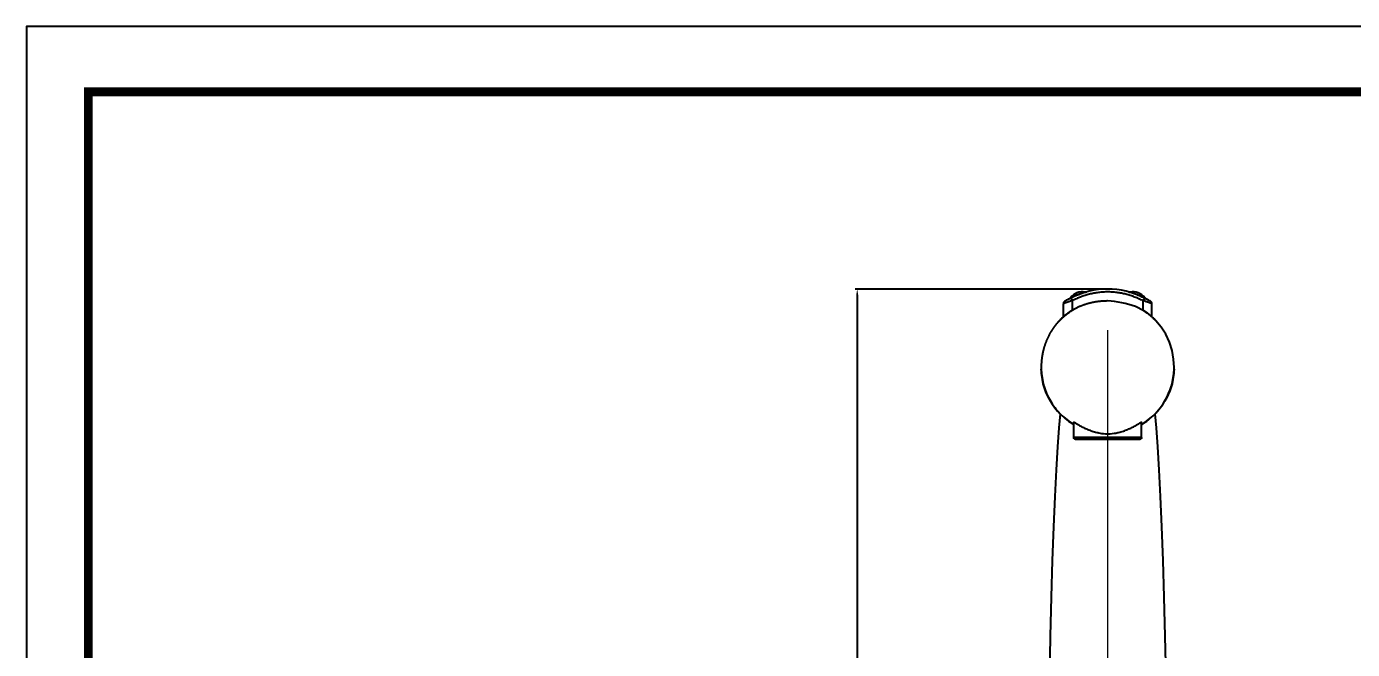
# Model space of a CAD drawing. Extents: x 0 to 1302, y 0 to 954.
# Drawn here: x 0 to 449.2, y 742.8 to 954 of the extents above; entities that cross this region are included whole.
import ezdxf

# ---------------------------------------------------------------- set-up
doc = ezdxf.new("R2010")
doc.units = 0
doc.header["$LTSCALE"] = 10
doc.header["$MEASUREMENT"] = 0
doc.header["$PDMODE"] = 3
doc.header["$PDSIZE"] = -10
doc.linetypes.add('CENTER2', pattern=[28.575, 19.05, -3.175, 3.175, -3.175])
doc.layers.get('0').update_dxf_attribs({"linetype": 'CONTINUOUS'})
doc.layers.get('DEFPOINTS').update_dxf_attribs({"linetype": 'CONTINUOUS'})
doc.layers.add('Cneter', color=1, linetype='CENTER2', lineweight=13)
doc.layers.add('DEF_LAYER_ASSEM_MEMBER', color=7, linetype='CONTINUOUS')
doc.styles.get("Standard").update_dxf_attribs({"font": ''})
doc.styles.get('Standard').set_extended_font_data('나눔고딕')
doc.dimstyles.new('A4', dxfattribs={"dimtxt": 3, "dimasz": 2, "dimexe": 0.7, "dimexo": 0.625, "dimgap": 0.5, "dimtad": 1, "dimdec": 4, "dimdsep": 46, "dimtxsty": 'Standard', "dimcen": 2.5, "dimclrd": 5, "dimclre": 5, "dimclrt": 7, "dimadec": 3, "dimazin": 2, "dimtfac": 1, "dimtdec": 4, "dimtmove": 0, "dimatfit": 3, "dimfxl": 0, "dimarcsym": 0})

# ---------------------------------------------------------------- blocks, each defined once
blk = doc.blocks.new('*D9')
at = {"color": 5, "lineweight": -2, "transparency": 16777216}
for p, q in [((365.64, 865.03), (280.72, 865.03)), ((281.42, 863.03), (281.42, 524.73)), ((308.5, 522.73), (280.72, 522.73))]:
    blk.add_line(p, q, dxfattribs=at)
at = {"color": 5, "transparency": 16777216}
for points in [[(281.09, 863.03), (281.76, 863.03), (281.42, 865.03)], [(281.09, 524.73), (281.76, 524.73), (281.42, 522.73)]]:
    blk.add_solid(points, dxfattribs=at)
at = {"layer": 'DEFPOINTS', "color": 0, "transparency": 16777216}
for p in [(366.27, 865.03), (281.42, 522.73), (309.12, 522.73)]:
    blk.add_point(p, dxfattribs=at)
at = {"color": 7, "transparency": 16777216, "insert": (275.47, 693.88), "char_height": 10, "attachment_point": 5, "rotation": 90}
blk.add_mtext('335', dxfattribs=at)

msp = doc.modelspace()

# ---------------------------------------------------------------- linework, layer by layer
at = {"ltscale": 0.5}
msp.add_lwpolyline([(0, 0), (1302, 0), (1302, 954), (0, 954)], close=True, dxfattribs=at)
at = {"color": 5, "linetype": 'ByBlock', "lineweight": 200, "const_width": 3}
msp.add_lwpolyline([(20.93638, 40.84943), (1280.93638, 40.84943), (1280.93638, 931.84943), (20.93638, 931.84943)], close=True, dxfattribs=at)
at = {"color": 7, "linetype": 'Continuous'}
for points in [[(350.20875, 822.70649), (349.74715, 817.9727), (349.26583, 811.4943), (348.79236, 803.69489), (348.3307, 794.65289), (347.88663, 784.40525), (347.46946, 773.01004), (347.09264, 760.60522), (346.7704, 747.35347), (346.51747, 733.43372), (346.34903, 719.03772), (346.27637, 703.74892)], [(386.28372, 703.74892), (386.21106, 719.03772), (386.04262, 733.43372), (385.78969, 747.35347), (385.46745, 760.60522), (385.09063, 773.01004), (384.67346, 784.40525), (384.22939, 794.65289), (383.76773, 803.69489), (383.29426, 811.4943), (382.81294, 817.9727), (382.34873, 822.73334)]]:
    msp.add_lwpolyline(points, dxfattribs=at)
msp.add_arc((364.22644, 826.30254), 34.72164, 70.6308805, 86.7399574)
at = {"layer": 'Cneter'}
msp.add_line((366.28012, 675.39458), (366.28012, 851.06512), dxfattribs=at)
at = {"layer": 'DEF_LAYER_ASSEM_MEMBER', "color": 7, "linetype": 'Continuous'}
for p, q in [((358.87548, 863.95177), (358.86109, 863.94758)), ((358.86145, 863.94769), (358.87504, 863.95165)), ((359.1373, 864.02661), (358.99123, 863.99714)), ((373.8562, 864.00802), (373.71319, 863.99061)), ((351.26569, 860.02182), (351.2656, 860.02165)), ((351.2656, 855.54795), (351.2656, 860.02165)), ((351.822, 860.91983), (351.76909, 860.88968)), ((351.86099, 860.94197), (351.822, 860.91983)), ((351.87192, 860.94817), (351.86099, 860.94197)), ((353.65736, 862.02353), (353.566, 861.91416)), ((353.67165, 862.03028), (353.70635, 862.04824)), ((353.82571, 861.98033), (354.2656, 861.08227)), ((353.82808, 861.98149), (353.85284, 861.9936)), ((356.78212, 859.0561), (354.00029, 857.59284)), ((354.2656, 861.08227), (354.2656, 857.73239)), ((356.87535, 859.09641), (356.78212, 859.0561)), ((356.97447, 859.13871), (356.87535, 859.09641)), ((357.07352, 859.1804), (356.97447, 859.13871)), ((357.1725, 859.22149), (357.07352, 859.1804)), ((357.27138, 859.26198), (357.1725, 859.22149)), ((357.36996, 859.30179), (357.27138, 859.26198)), ((357.46776, 859.34074), (357.36996, 859.30179)), ((357.56471, 859.37881), (357.46776, 859.34074)), ((357.66076, 859.41601), (357.56471, 859.37881)), ((357.75588, 859.45234), (357.66076, 859.41601)), ((357.85002, 859.48781), (357.75588, 859.45234)), ((357.94315, 859.52241), (357.85002, 859.48781)), ((358.03523, 859.55616), (357.94315, 859.52241)), ((358.12622, 859.58905), (358.03523, 859.55616)), ((358.24609, 859.6317), (358.12622, 859.58905)), ((358.36464, 859.67312), (358.24609, 859.6317)), ((358.48184, 859.71333), (358.36464, 859.67312)), ((358.59762, 859.75234), (358.48184, 859.71333)), ((358.71194, 859.79017), (358.59762, 859.75234)), ((358.82476, 859.82684), (358.71194, 859.79017)), ((358.93602, 859.86236), (358.82476, 859.82684)), ((359.04568, 859.89675), (358.93602, 859.86236)), ((359.15369, 859.93003), (359.04568, 859.89675)), ((359.25999, 859.9622), (359.15369, 859.93003)), ((359.36456, 859.9933), (359.25999, 859.9622)), ((359.46733, 860.02334), (359.36456, 859.9933)), ((359.56827, 860.05233), (359.46733, 860.02334)), ((359.66732, 860.0803), (359.56827, 860.05233)), ((359.76444, 860.10726), (359.66732, 860.0803)), ((359.88307, 860.13956), (359.76444, 860.10726)), ((359.99854, 860.17036), (359.88307, 860.13956)), ((360.1108, 860.19968), (359.99854, 860.17036)), ((360.2198, 860.22759), (360.1108, 860.19968)), ((360.3254, 860.25409), (360.2198, 860.22759)), ((360.42744, 860.2792), (360.3254, 860.25409)), ((360.54497, 860.30752), (360.42744, 860.2792)), ((360.65689, 860.33389), (360.54497, 860.30752)), ((360.76295, 860.35835), (360.65689, 860.33389)), ((360.87902, 860.38453), (360.76295, 860.35835)), ((360.9873, 860.40839), (360.87902, 860.38453)), ((361.10435, 860.4336), (360.9873, 860.40839)), ((361.21591, 860.45705), (361.10435, 860.4336)), ((361.33684, 860.48183), (361.21591, 860.45705)), ((361.44409, 860.50327), (361.33684, 860.48183)), ((361.55672, 860.52522), (361.44409, 860.50327)), ((361.67426, 860.54754), (361.55672, 860.52522)), ((361.7963, 860.57007), (361.67426, 860.54754)), ((361.92249, 860.59268), (361.7963, 860.57007)), ((362.02622, 860.61074), (361.92249, 860.59268)), ((362.13229, 860.62873), (362.02622, 860.61074)), ((362.24056, 860.64659), (362.13229, 860.62873)), ((362.35096, 860.66428), (362.24056, 860.64659)), ((362.4634, 860.68177), (362.35096, 860.66428)), ((362.57782, 860.699), (362.4634, 860.68177)), ((362.69417, 860.71596), (362.57782, 860.699)), ((362.81243, 860.73261), (362.69417, 860.71596)), ((362.93257, 860.74892), (362.81243, 860.73261)), ((363.05459, 860.76487), (362.93257, 860.74892)), ((363.17851, 860.78044), (363.05459, 860.76487)), ((363.30402, 860.79555), (363.17851, 860.78044)), ((363.43074, 860.81015), (363.30402, 860.79555)), ((363.55847, 860.82419), (363.43074, 860.81015)), ((363.68701, 860.83765), (363.55847, 860.82419)), ((363.81618, 860.85049), (363.68701, 860.83765)), ((363.94576, 860.8627), (363.81618, 860.85049)), ((364.07555, 860.87424), (363.94576, 860.8627)), ((364.20535, 860.8851), (364.07555, 860.87424)), ((364.33495, 860.89527), (364.20535, 860.8851)), ((364.46415, 860.90474), (364.33495, 860.89527)), ((364.59273, 860.9135), (364.46415, 860.90474)), ((364.72049, 860.92155), (364.59273, 860.9135)), ((364.84722, 860.92889), (364.72049, 860.92155)), ((364.97266, 860.93554), (364.84722, 860.92889)), ((365.09656, 860.94149), (364.97266, 860.93554)), ((365.21865, 860.94677), (365.09656, 860.94149)), ((365.33867, 860.95138), (365.21865, 860.94677)), ((365.45634, 860.95536), (365.33867, 860.95138)), ((365.57138, 860.95872), (365.45634, 860.95536)), ((365.71068, 860.9621), (365.57138, 860.95872)), ((365.84383, 860.96463), (365.71068, 860.9621)), ((365.96937, 860.96637), (365.84383, 860.96463)), ((366.08467, 860.96744), (365.96937, 860.96637)), ((366.25591, 860.96807), (366.20098, 860.96799)), ((378.53092, 857.5924), (375.74196, 859.05899)), ((378.70549, 861.98033), (378.2656, 861.08227)), ((378.2656, 857.73192), (378.2656, 861.08227)), ((378.68182, 861.99191), (378.70348, 861.98131)), ((378.82458, 862.04838), (378.85955, 862.03028)), ((378.87344, 862.02361), (378.87342, 862.02364)), ((379.2151, 861.72675), (379.09523, 861.80071)), ((380.62188, 860.96934), (380.46602, 861.05706)), ((380.769, 860.88569), (380.62186, 860.96936)), ((380.67021, 860.94197), (380.66007, 860.94772)), ((380.70785, 860.92059), (380.67021, 860.94197)), ((380.7092, 860.91983), (380.70785, 860.92059)), ((380.76242, 860.8895), (380.7092, 860.91983)), ((380.93575, 860.76388), (380.769, 860.88569)), ((381.08026, 860.60156), (380.93575, 860.76388)), ((381.18842, 860.40687), (381.08026, 860.60156)), ((381.20578, 860.36235), (381.18675, 860.41085)), ((381.25078, 860.19351), (381.18842, 860.40687)), ((381.25727, 860.15083), (381.2485, 860.20611)), ((381.2657, 860.02159), (381.25078, 860.19351)), ((381.2656, 860.02165), (381.26551, 860.02172)), ((381.2656, 855.54773), (381.2656, 860.02165)), ((349.24855, 853.56494), (349.16606, 853.46991)), ((349.33144, 853.65928), (349.24855, 853.56494)), ((349.41469, 853.75292), (349.33144, 853.65928)), ((349.49831, 853.84584), (349.41469, 853.75292)), ((349.58228, 853.93805), (349.49831, 853.84584)), ((349.66658, 854.02954), (349.58228, 853.93805)), ((349.75121, 854.1203), (349.66658, 854.02954)), ((349.83614, 854.21031), (349.75121, 854.1203)), ((349.92137, 854.29959), (349.83614, 854.21031)), ((349.90006, 854.24174), (349.90313, 854.27519)), ((350.00688, 854.38811), (349.92137, 854.29959)), ((350.22786, 854.56799), (349.99032, 854.32867)), ((350.09266, 854.47587), (350.00688, 854.38811)), ((350.34616, 854.68585), (350.22786, 854.56799)), ((382.1243, 854.74563), (381.98614, 854.88035)), ((382.24553, 854.6256), (382.1243, 854.74563)), ((382.62361, 854.28507), (382.18482, 854.72933)), ((382.39421, 854.47642), (382.24553, 854.6256)), ((382.52777, 854.34165), (382.39421, 854.47642)), ((382.56809, 854.30136), (382.52777, 854.34165)), ((384.42838, 852.13277), (382.62361, 854.28507)), ((382.62805, 854.27507), (382.62999, 854.25589)), ((382.62999, 854.25589), (382.63112, 854.24162)), ((346.24211, 849.0946), (346.18351, 848.97781)), ((346.30135, 849.21094), (346.24211, 849.0946)), ((346.36123, 849.32685), (346.30135, 849.21094)), ((346.42175, 849.44231), (346.36123, 849.32685)), ((346.48291, 849.55732), (346.42175, 849.44231)), ((346.5447, 849.67188), (346.48291, 849.55732)), ((346.60712, 849.78598), (346.5447, 849.67188)), ((346.67017, 849.89963), (346.60712, 849.78598)), ((346.73384, 850.01282), (346.67017, 849.89963)), ((346.79814, 850.12554), (346.73384, 850.01282)), ((346.86305, 850.23779), (346.79814, 850.12554)), ((346.92858, 850.34958), (346.86305, 850.23779)), ((346.99473, 850.4609), (346.92858, 850.34958)), ((347.0615, 850.57176), (346.99473, 850.4609)), ((347.12888, 850.68215), (347.0615, 850.57176)), ((347.19688, 850.79208), (347.12888, 850.68215)), ((347.26549, 850.90154), (347.19688, 850.79208)), ((347.3347, 851.01053), (347.26549, 850.90154)), ((347.40452, 851.11903), (347.3347, 851.01053)), ((347.47494, 851.22704), (347.40452, 851.11903)), ((347.54596, 851.33457), (347.47494, 851.22704)), ((347.61756, 851.44161), (347.54596, 851.33457)), ((347.68976, 851.54814), (347.61756, 851.44161)), ((347.76254, 851.65417), (347.68976, 851.54814)), ((347.83589, 851.75969), (347.76254, 851.65417)), ((347.90983, 851.8647), (347.83589, 851.75969)), ((347.98433, 851.9692), (347.90983, 851.8647)), ((348.05941, 852.07317), (347.98433, 851.9692)), ((348.13504, 852.17661), (348.05941, 852.07317)), ((348.21123, 852.27952), (348.13504, 852.17661)), ((348.28798, 852.3819), (348.21123, 852.27952)), ((348.36527, 852.48373), (348.28798, 852.3819)), ((348.44311, 852.58502), (348.36527, 852.48373)), ((348.52148, 852.68576), (348.44311, 852.58502)), ((348.60039, 852.78594), (348.52148, 852.68576)), ((348.67982, 852.88556), (348.60039, 852.78594)), ((348.75976, 852.9846), (348.67982, 852.88556)), ((348.84016, 853.08298), (348.75976, 852.9846)), ((348.921, 853.18072), (348.84016, 853.08298)), ((349.00227, 853.27779), (348.921, 853.18072)), ((349.08396, 853.37418), (349.00227, 853.27779)), ((349.16606, 853.46991), (349.08396, 853.37418)), ((344.55662, 844.63384), (344.52276, 844.50351)), ((344.59122, 844.76394), (344.55662, 844.63384)), ((344.62655, 844.8938), (344.59122, 844.76394)), ((344.66261, 845.0234), (344.62655, 844.8938)), ((344.6994, 845.15273), (344.66261, 845.0234)), ((344.73692, 845.2818), (344.6994, 845.15273)), ((344.77516, 845.41057), (344.73692, 845.2818)), ((344.81412, 845.53904), (344.77516, 845.41057)), ((344.8538, 845.6672), (344.81412, 845.53904)), ((344.89419, 845.79503), (344.8538, 845.6672)), ((344.93529, 845.92253), (344.89419, 845.79503)), ((344.9771, 846.04969), (344.93529, 845.92253)), ((345.01961, 846.17648), (344.9771, 846.04969)), ((345.06281, 846.30291), (345.01961, 846.17648)), ((345.10672, 846.42896), (345.06281, 846.30291)), ((345.15131, 846.55461), (345.10672, 846.42896)), ((345.19658, 846.67986), (345.15131, 846.55461)), ((345.24253, 846.80469), (345.19658, 846.67986)), ((345.28916, 846.9291), (345.24253, 846.80469)), ((345.33646, 847.05307), (345.28916, 846.9291)), ((345.38442, 847.1766), (345.33646, 847.05307)), ((345.43304, 847.29966), (345.38442, 847.1766)), ((345.48231, 847.42226), (345.43304, 847.29966)), ((345.53222, 847.54437), (345.48231, 847.42226)), ((345.58278, 847.666), (345.53222, 847.54437)), ((345.63397, 847.78712), (345.58278, 847.666)), ((345.68583, 847.90785), (345.63397, 847.78712)), ((345.7384, 848.02825), (345.68583, 847.90785)), ((345.79168, 848.14832), (345.7384, 848.02825)), ((345.84566, 848.26805), (345.79168, 848.14832)), ((345.90032, 848.38741), (345.84566, 848.26805)), ((345.95565, 848.50634), (345.90032, 848.38741)), ((346.01163, 848.62485), (345.95565, 848.50634)), ((346.06827, 848.74294), (346.01163, 848.62485)), ((346.12557, 848.86059), (346.06827, 848.74294)), ((346.18351, 848.97781), (346.12557, 848.86059)), ((343.81606, 840.04145), (343.80787, 839.90823)), ((343.82498, 840.17472), (343.81606, 840.04145)), ((343.83463, 840.30803), (343.82498, 840.17472)), ((343.84502, 840.44137), (343.83463, 840.30803)), ((343.85613, 840.57473), (343.84502, 840.44137)), ((343.86799, 840.70811), (343.85613, 840.57473)), ((343.88058, 840.84149), (343.86799, 840.70811)), ((343.89391, 840.97488), (343.88058, 840.84149)), ((343.90797, 841.10825), (343.89391, 840.97488)), ((343.92278, 841.24161), (343.90797, 841.10825)), ((343.93832, 841.37494), (343.92278, 841.24161)), ((343.9546, 841.50824), (343.93832, 841.37494)), ((343.97163, 841.64149), (343.9546, 841.50824)), ((343.98939, 841.7747), (343.97163, 841.64149)), ((344.0079, 841.90785), (343.98939, 841.7747)), ((344.02714, 842.04093), (344.0079, 841.90785)), ((344.04713, 842.17393), (344.02714, 842.04093)), ((344.06787, 842.30685), (344.04713, 842.17393)), ((344.08934, 842.43968), (344.06787, 842.30685)), ((344.11156, 842.5724), (344.08934, 842.43968)), ((344.12678, 842.66083), (344.11156, 842.5724)), ((344.15023, 842.79337), (344.12678, 842.66083)), ((344.17442, 842.92578), (344.15023, 842.79337)), ((344.19936, 843.05806), (344.17442, 842.92578)), ((344.22503, 843.1902), (344.19936, 843.05806)), ((344.25145, 843.32219), (344.22503, 843.1902)), ((344.27861, 843.45405), (344.25145, 843.32219)), ((344.30652, 843.58579), (344.27861, 843.45405)), ((344.33517, 843.71739), (344.30652, 843.58579)), ((344.36458, 843.84885), (344.33517, 843.71739)), ((344.39473, 843.98015), (344.36458, 843.84885)), ((344.42562, 844.11127), (344.39473, 843.98015)), ((344.45726, 844.24222), (344.42562, 844.11127)), ((344.48964, 844.37297), (344.45726, 844.24222)), ((344.52276, 844.50351), (344.48964, 844.37297)), ((343.76586, 838.58018), (343.7656, 838.46793)), ((343.76682, 838.71253), (343.76586, 838.58018)), ((343.7685, 838.845), (343.76682, 838.71253)), ((343.77089, 838.97758), (343.7685, 838.845)), ((343.774, 839.11027), (343.77089, 838.97758)), ((343.77784, 839.24306), (343.774, 839.11027)), ((343.78239, 839.37594), (343.77784, 839.24306)), ((343.78767, 839.50891), (343.78239, 839.37594)), ((343.79368, 839.64195), (343.78767, 839.50891)), ((343.80041, 839.77505), (343.79368, 839.64195)), ((343.80787, 839.90823), (343.80041, 839.77505)), ((388.7656, 838.46864), (388.7656, 838.46807)), ((354.7656, 814.67308), (354.7656, 819.90269)), ((377.7656, 814.67308), (377.7656, 819.9029))]:
    msp.add_line(p, q, dxfattribs=at)
for points in [[(358.99123, 863.99714), (358.81801, 863.99061), (358.675, 864.00802)], [(373.71319, 863.99061), (373.53997, 863.99714), (373.3939, 864.02661)], [(351.67965, 860.83196), (351.67338, 860.82739), (351.64415, 860.80507), (351.61409, 860.78028), (351.5839, 860.75328), (351.55372, 860.72396), (351.52389, 860.69234), (351.49469, 860.65854), (351.46634, 860.62259), (351.43904, 860.58449), (351.41299, 860.54424), (351.38841, 860.50184), (351.3655, 860.45734), (351.34443, 860.41079), (351.3254, 860.36229), (351.30861, 860.31192), (351.29431, 860.2598), (351.28269, 860.20603), (351.27392, 860.15075), (351.26816, 860.09409), (351.26561, 860.03626), (351.2655, 860.02159)], [(352.06518, 861.05705), (351.90909, 860.96921), (351.76207, 860.88561)], [(353.566, 861.91416), (353.43597, 861.80071), (353.3161, 861.72675)], [(379.09523, 861.80071), (378.9652, 861.91416), (378.87384, 862.02353)], [(380.94729, 860.7533), (380.9171, 860.78029), (380.88704, 860.80508), (380.85781, 860.8274), (380.85155, 860.83196)], [(381.09214, 860.58452), (381.06484, 860.62262), (381.03649, 860.65857), (381.00729, 860.69236), (380.97746, 860.72397), (380.94729, 860.7533)], [(381.18675, 860.41085), (381.16568, 860.45739), (381.14277, 860.50188), (381.11819, 860.54427), (381.09214, 860.58452)], [(381.2485, 860.20611), (381.23688, 860.25987), (381.22257, 860.31198), (381.20578, 860.36235)], [(381.2657, 860.02159), (381.26559, 860.03635), (381.26303, 860.09418), (381.25727, 860.15083)], [(349.99032, 854.32867), (349.96846, 854.30683), (349.95189, 854.29043), (349.9412, 854.28002), (349.93929, 854.27819)], [(350.20743, 854.59169), (350.1787, 854.56286), (350.09266, 854.47587)], [(354.00029, 857.59284), (353.82468, 857.48177), (353.64032, 857.36239), (353.4605, 857.2432), (353.28527, 857.1244), (353.11465, 857.0062), (352.94869, 856.88877), (352.78738, 856.77228), (352.63074, 856.65686), (352.47874, 856.54266), (352.33135, 856.42982), (352.18849, 856.31847), (352.05012, 856.20869), (351.91616, 856.10057), (351.78654, 855.99419), (351.66119, 855.88963), (351.54004, 855.78693), (351.42302, 855.68615), (351.31014, 855.58745), (351.20141, 855.49102), (351.09679, 855.39696), (350.99631, 855.30547), (350.90002, 855.21673), (350.80797, 855.13093), (350.72018, 855.04821), (350.6367, 854.96874), (350.55754, 854.89264), (350.4827, 854.82002), (350.34616, 854.68585)], [(381.98614, 854.88035), (381.91081, 854.95287), (381.83132, 855.02869), (381.7477, 855.10767), (381.65999, 855.18968), (381.56824, 855.27454), (381.47251, 855.36208), (381.37287, 855.45209), (381.2694, 855.54439), (381.16215, 855.63877), (381.05105, 855.73515), (380.93612, 855.83338), (380.81731, 855.93339), (380.69454, 856.03513), (380.56774, 856.13856), (380.43686, 856.24361), (380.30181, 856.35021), (380.16255, 856.45826), (380.01901, 856.56767), (379.87114, 856.67833), (379.71888, 856.79012), (379.56219, 856.90292), (379.40106, 857.01663), (379.23549, 857.13111), (379.06549, 857.24621), (378.89107, 857.36177), (378.71227, 857.47761), (378.53092, 857.5924)], [(382.59214, 854.27782), (382.59288, 854.27714), (382.5906, 854.27932), (382.58179, 854.28786), (382.56809, 854.30136)], [(388.7656, 838.46864), (388.60524, 841.2696), (388.08109, 844.21289), (387.19316, 847.05709), (385.96749, 849.70685), (384.42838, 852.13277)], [(362.609, 816.41881), (362.68953, 816.39884), (362.89563, 816.34941), (363.23144, 816.27462), (363.68628, 816.18518), (364.2397, 816.09521), (364.87175, 816.01831), (365.5587, 815.96654), (366.27228, 815.94848)], [(366.27228, 815.94848), (367.0828, 815.97259), (367.81989, 816.03518), (368.46565, 816.12126), (369.00585, 816.21524), (369.42929, 816.30261), (369.72593, 816.37078), (369.88787, 816.41028), (369.92309, 816.41906)]]:
    msp.add_lwpolyline(points, dxfattribs=at)
for centre, radius, start, end in [((357.71472, 859.1011), 5, 78.9266484, 144.2354387), ((368.39918, 832.29334), 33.07111, 111.3561398, 115.9901916), ((367.26131, 835.20348), 29.9464, 106.2905532, 111.2963524), ((367.25987, 835.20789), 29.94176, 106.2895623, 111.2802236), ((358.86703, 864.99025), 1.00085, 258.9352889, 285.6698179), ((366.86485, 836.496), 28.59457, 105.7830482, 106.2254079), ((366.85863, 836.51762), 28.57207, 105.678577, 106.2246287), ((373.66417, 864.99025), 1.00085, 254.3301821, 281.0647111), ((374.81648, 859.1011), 5, 35.7645613, 101.0733494), ((364.80376, 833.95095), 31.28271, 68.7962044, 68.9799282), ((364.80489, 833.9539), 31.27954, 68.8213079, 68.9648226), ((364.15294, 832.33951), 33.02044, 64.0107062, 68.7784951), ((364.1262, 832.2769), 33.0885, 63.8685662, 68.7423681), ((352.2656, 860.02165), 0.99998, 119.7171351, 180), ((370.84559, 827.46989), 38.4811, 119.2121898, 119.7188816), ((370.85684, 827.45041), 38.50359, 119.4282912, 119.5424827), ((370.14179, 828.74264), 37.02673, 117.0266745, 119.2228169), ((370.25813, 828.53332), 37.26618, 118.1044571, 118.6078796), ((370.09545, 828.8372), 36.9215, 117.9464329, 118.103918), ((369.95699, 829.09868), 36.62562, 117.5224505, 117.9467885), ((369.78453, 829.42942), 36.25262, 117.1974453, 117.5222759), ((369.43689, 830.1117), 35.48687, 116.0983988, 117.0172867), ((352.86683, 862.607), 0.98969, 297.0440526, 324.3745992), ((369.21895, 830.55414), 34.99367, 115.9487999, 116.0855488), ((363.31287, 830.5554), 34.99227, 63.914396, 64.0543954), ((363.09431, 830.1117), 35.48687, 62.9827133, 63.9016012), ((379.66437, 862.607), 0.98969, 215.6253917, 242.9559474), ((362.38758, 828.73917), 37.03066, 60.769715, 62.973248), ((362.74667, 829.42942), 36.25262, 62.4777241, 62.8025547), ((362.57421, 829.09868), 36.62562, 62.0532115, 62.4775495), ((362.43575, 828.8372), 36.9215, 61.896082, 62.0535671), ((362.27307, 828.53332), 37.26618, 61.3921204, 61.895543), ((361.68369, 827.46652), 38.48498, 60.2816655, 60.7804394), ((380.2656, 860.02165), 0.99998, 0, 60.2828649), ((350.26517, 853.93129), 0.49935, 119.6029528, 136.4716541), ((367.40969, 837.44721), 24.25565, 133.833307, 135.2316575), ((362.40405, 842.46496), 17.19915, 134.5127299, 135.179172), ((363.96805, 840.85221), 19.44566, 130.7968565, 134.4674424), ((366.0689, 838.84918), 22.31574, 131.7477002, 133.8429579), ((364.81552, 840.25164), 20.43482, 128.862308, 131.7440744), ((365.01364, 840.01409), 20.74411, 125.6265138, 128.8767153), ((364.80551, 840.31634), 20.3772, 122.0230486, 125.6458868), ((367.55049, 840.0529), 20.69309, 54.292785, 57.9517837), ((367.50473, 839.99764), 20.76467, 51.0670263, 54.2792664), ((367.71458, 840.249), 20.43727, 48.2627067, 51.0818294), ((366.23573, 838.60136), 22.65124, 46.2332616, 48.2458439), ((364.65796, 836.97292), 24.91863, 44.8530459, 46.2034261), ((369.8687, 842.20374), 17.56644, 44.7869897, 45.4803342), ((382.26449, 853.92881), 0.50206, 43.6043586, 60.3469896), ((366.02751, 838.46822), 22.26191, 180.0003767, 181.6316484), ((366.2656, 838.46807), 22.5, 181.6145604, 239.2401659), ((366.2656, 838.46807), 22.5, 300.757628, 358.3882533), ((366.50296, 838.4685), 22.26264, 358.3692787, 359.9988879), ((366.30195, 838.48978), 22.54121, 210.5322458, 223.8476419), ((366.31848, 838.54477), 22.59168, 225.2071227, 239.1599789), ((366.23485, 838.51545), 22.55528, 300.8285175, 314.8050857), ((366.20595, 838.50636), 22.56939, 315.6329916, 326.5255639)]:
    msp.add_arc(centre, radius, start, end, dxfattribs=at)
for points, knots in [([(353.70635, 862.04824), (353.75139, 862.07157), (353.86697, 862.13101), (354.07653, 862.2348), (354.35379, 862.36822), (354.82334, 862.59015), (355.34586, 862.82414), (355.90599, 863.0574), (356.34529, 863.23137), (356.78116, 863.39529), (357.13698, 863.52291), (357.41056, 863.61707), (357.60342, 863.68168), (357.78592, 863.74109), (357.95629, 863.79494), (358.11261, 863.84316), (358.25292, 863.88543), (358.37523, 863.92164), (358.46508, 863.94805), (358.52674, 863.96591), (358.56494, 863.97691), (358.59763, 863.98626), (358.62469, 863.99384), (358.64368, 863.99909), (358.65581, 864.00247), (358.66276, 864.00441), (358.66776, 864.00585), (358.6722, 864.00705), (358.67325, 864.00746), (358.67525, 864.00797), (358.67504, 864.00801)], [0, 0, 0, 0, 0.028443112, 0.072880747, 0.131132054, 0.200982099, 0.364115666, 0.452114581, 0.541213465, 0.629063017, 0.713232448, 0.753184693, 0.791303833, 0.827286974, 0.860808352, 0.891503958, 0.91902011, 0.942978563, 0.963033953, 0.971535607, 0.978973779, 0.985330346, 0.990600154, 0.994737038, 0.996361995, 0.997689012, 0.998719095, 0.999451712, 0.999880844, 1, 1, 1, 1]), ([(378.2656, 861.08227), (377.79868, 861.30964), (376.85517, 861.74483), (375.41109, 862.33128), (373.93717, 862.83863), (372.437, 863.2621), (370.91491, 863.59857), (369.37545, 863.84391), (367.82377, 863.99424), (366.26558, 864.04505), (364.70741, 863.99405), (363.15564, 863.84476), (361.61612, 863.59959), (360.09423, 863.26217), (358.59439, 862.83756), (357.12059, 862.33001), (355.67543, 861.74622), (354.73213, 861.31043), (354.2656, 861.08227)], [0, 0, 0, 0, 0.062501871, 0.125002767, 0.187503279, 0.250003419, 0.312503137, 0.375002475, 0.437501429, 0.499999786, 0.56249839, 0.624997331, 0.687496555, 0.749996241, 0.812496428, 0.87499707, 0.937498228, 1, 1, 1, 1]), ([(373.85616, 864.00801), (373.85595, 864.00797), (373.85795, 864.00746), (373.859, 864.00705), (373.86343, 864.00585), (373.86843, 864.00441), (373.87539, 864.00247), (373.8875, 863.99909), (373.9065, 863.99385), (373.93354, 863.98627), (373.96622, 863.97692), (374.00441, 863.96592), (374.06605, 863.94807), (374.15586, 863.92167), (374.27813, 863.88548), (374.41839, 863.84322), (374.57466, 863.79502), (374.74499, 863.74118), (374.92744, 863.6818), (375.12024, 863.61721), (375.39375, 863.52308), (375.74949, 863.39549), (376.18526, 863.23162), (376.62449, 863.05769), (377.18457, 862.82447), (377.70709, 862.59051), (378.17668, 862.36857), (378.45405, 862.2351), (378.66377, 862.13124), (378.77947, 862.07175), (378.82458, 862.04838)], [0, 0, 0, 0, 0.000119159, 0.000548136, 0.001280459, 0.002310155, 0.003636746, 0.005261258, 0.009396985, 0.014665146, 0.02102001, 0.028456203, 0.036955117, 0.057004195, 0.080956101, 0.108464468, 0.139152266, 0.172665304, 0.208639916, 0.246750688, 0.286694491, 0.370847695, 0.458682938, 0.547770543, 0.635762293, 0.798899185, 0.868763894, 0.927039622, 0.971511423, 1, 1, 1, 1]), ([(354.26559, 861.0823), (354.07981, 861.02188), (353.71419, 860.90062), (353.26364, 860.74651), (352.91605, 860.62525), (352.66975, 860.53828), (352.43618, 860.45487), (352.21748, 860.37589), (352.01581, 860.30227), (351.83347, 860.23505), (351.69467, 860.18342), (351.59506, 860.14614), (351.52959, 860.12155), (351.47072, 860.09936), (351.41876, 860.07972), (351.37399, 860.06275), (351.34132, 860.05034), (351.319, 860.04185), (351.30522, 860.0366), (351.29345, 860.03213), (351.28375, 860.02844), (351.27696, 860.02586), (351.2726, 860.02422), (351.2701, 860.02327), (351.26823, 860.02262), (351.2667, 860.02195), (351.26612, 860.02192), (351.2655, 860.02152), (351.2655, 860.02161)], [0, 0, 0, 0, 0.184163273, 0.363125429, 0.448878177, 0.531195964, 0.609366387, 0.682676764, 0.750400189, 0.811741157, 0.865882973, 0.889998891, 0.912008608, 0.93180995, 0.949300729, 0.964378743, 0.976941777, 0.982248231, 0.986887606, 0.990847121, 0.994113999, 0.996675462, 0.997687671, 0.998518737, 0.999167067, 0.999631072, 0.999909181, 1, 1, 1, 1]), ([(353.65758, 862.02337), (353.65758, 862.02329), (353.65808, 862.02359), (353.65852, 862.0237), (353.65974, 862.02432), (353.66202, 862.0254), (353.66611, 862.02747), (353.6696, 862.02924), (353.67165, 862.03028)], [0, 0, 0, 0, 0.014106129, 0.059716174, 0.13709191, 0.246249148, 0.559776276, 1, 1, 1, 1]), ([(381.2657, 860.0216), (381.2657, 860.0215), (381.26508, 860.02191), (381.26449, 860.02193), (381.26297, 860.0226), (381.2611, 860.02326), (381.2586, 860.02421), (381.25424, 860.02585), (381.24745, 860.02843), (381.23775, 860.03212), (381.22598, 860.03659), (381.2122, 860.04184), (381.18988, 860.05032), (381.15721, 860.06273), (381.11245, 860.0797), (381.06049, 860.09934), (381.00163, 860.12152), (380.93616, 860.14611), (380.83654, 860.18339), (380.69774, 860.23502), (380.51539, 860.30225), (380.31371, 860.37588), (380.09499, 860.45487), (379.86143, 860.53828), (379.61513, 860.62524), (379.26756, 860.74648), (378.81702, 860.90058), (378.45139, 861.02184), (378.2656, 861.08228)], [0, 0, 0, 0, 0.000091074, 0.000369401, 0.000833577, 0.001482032, 0.002313179, 0.003325427, 0.00588685, 0.009153545, 0.013112752, 0.017751709, 0.023057655, 0.035619466, 0.050696101, 0.068185483, 0.087985549, 0.109994249, 0.134109546, 0.188251861, 0.249596564, 0.317328045, 0.390644627, 0.468814051, 0.551126264, 0.6368715, 0.815823326, 1, 1, 1, 1]), ([(378.85955, 862.03028), (378.8616, 862.02924), (378.86487, 862.02756), (378.87, 862.02505), (378.87133, 862.02429), (378.87355, 862.02339), (378.87344, 862.02361)], [0, 0, 0, 0, 0.446747591, 0.766500417, 0.952736344, 1, 1, 1, 1]), ([(349.94467, 854.28274), (349.9382, 854.27633), (349.92792, 854.26602), (349.91155, 854.25086), (349.90726, 854.24631), (349.89993, 854.24078), (349.90006, 854.24174)], [0, 0, 0, 0, 0.449574376, 0.768238721, 0.952211798, 1, 1, 1, 1]), ([(349.90313, 854.2752), (349.90324, 854.27594), (349.90556, 854.27784), (349.90888, 854.28242), (349.91548, 854.28931), (349.92852, 854.30372), (349.95108, 854.32764), (349.9849, 854.36338), (350.02783, 854.40812), (350.07936, 854.46139), (350.13914, 854.52254), (350.18181, 854.56573), (350.20445, 854.5885)], [0, 0, 0, 0, 0.005185627, 0.018691173, 0.040393139, 0.070151589, 0.15326887, 0.266901852, 0.409907337, 0.581038053, 0.778430947, 1, 1, 1, 1]), ([(350.18915, 854.52906), (350.1627, 854.50246), (350.08121, 854.42035), (350.00022, 854.33774), (349.94467, 854.28274)], [0, 0, 0, 0, 0.324213936, 1, 1, 1, 1]), ([(381.26871, 855.57269), (381.35688, 855.49645), (381.66871, 855.22201), (381.97241, 854.93831), (382.18548, 854.72878)], [0, 0, 0, 0, 0.280603961, 1, 1, 1, 1]), ([(382.57729, 854.29175), (382.56221, 854.30675), (382.47737, 854.39196), (382.39305, 854.47768), (382.32322, 854.5478)], [0, 0, 0, 0, 0.176926047, 1, 1, 1, 1]), ([(382.33614, 854.57882), (382.35808, 854.55672), (382.39942, 854.51485), (382.4573, 854.45559), (382.50722, 854.404), (382.54878, 854.36061), (382.57802, 854.32978), (382.59693, 854.30956), (382.60781, 854.29792), (382.61612, 854.28864), (382.62264, 854.28197), (382.6256, 854.27757), (382.62806, 854.27576), (382.62805, 854.27507)], [0, 0, 0, 0, 0.221704057, 0.41894849, 0.589828645, 0.732873703, 0.846747136, 0.892326721, 0.930111995, 0.959935991, 0.981632258, 0.995036333, 1, 1, 1, 1]), ([(382.63111, 854.24162), (382.63123, 854.24039), (382.62257, 854.24784), (382.61699, 854.25292), (382.59752, 854.27164), (382.58507, 854.28402), (382.57729, 854.29175)], [0, 0, 0, 0, 0.050511238, 0.235683263, 0.553445538, 1, 1, 1, 1]), ([(346.88622, 827.03832), (346.40565, 827.85253), (345.54549, 829.54327), (344.58908, 832.22183), (343.97583, 834.99929), (343.80155, 836.88886), (343.77463, 837.83434)], [0, 0, 0, 0, 0.249941932, 0.499910428, 0.749949862, 1, 1, 1, 1]), ([(388.75658, 837.83496), (388.72968, 836.88954), (388.55544, 834.99992), (387.94226, 832.22221), (386.98569, 829.54313), (386.12521, 827.85206), (385.64446, 827.03769)], [0, 0, 0, 0, 0.250004126, 0.500038964, 0.750027734, 1, 1, 1, 1]), ([(354.76563, 819.9026), (354.76565, 819.9052), (354.76719, 819.91095), (354.77628, 819.91514), (354.78854, 819.91499), (354.80514, 819.91191), (354.82625, 819.90543), (354.852, 819.89565), (354.88236, 819.88252), (354.93228, 819.85901), (355.00578, 819.82108), (355.10694, 819.7654), (355.22554, 819.69741), (355.36118, 819.61778), (355.51333, 819.52724), (355.7477, 819.3868), (356.07759, 819.18909), (356.5164, 818.93076), (357.00985, 818.64926), (357.55493, 818.35178), (358.14903, 818.04526), (358.78997, 817.73654), (359.72496, 817.32176), (360.99514, 816.83819), (362.06177, 816.53353), (362.61942, 816.40345)], [0, 0, 0, 0, 0.000902144, 0.001845299, 0.003206666, 0.005133382, 0.007677549, 0.010858875, 0.014682448, 0.019148159, 0.029993817, 0.043362488, 0.059196899, 0.07741053, 0.097911875, 0.120607592, 0.172179022, 0.2313057, 0.297218286, 0.369211723, 0.446669818, 0.529063158, 0.615921787, 0.801390488, 1, 1, 1, 1]), ([(369.93337, 816.40852), (370.4896, 816.53903), (371.55341, 816.84419), (372.82022, 817.3277), (373.75268, 817.74207), (374.39186, 818.05035), (374.98432, 818.35632), (375.52788, 818.65318), (376.01994, 818.93401), (376.4575, 819.19166), (376.78643, 819.38882), (377.02013, 819.52884), (377.17183, 819.6191), (377.30705, 819.69846), (377.4253, 819.76623), (377.52615, 819.8217), (377.59943, 819.85949), (377.64919, 819.88291), (377.67946, 819.89598), (377.70513, 819.90572), (377.72618, 819.91216), (377.74273, 819.91522), (377.75496, 819.91535), (377.76402, 819.91115), (377.76555, 819.90541), (377.76557, 819.90281)], [0, 0, 0, 0, 0.198670437, 0.384174183, 0.47104254, 0.553440735, 0.630898522, 0.702886781, 0.768789096, 0.82790141, 0.879455195, 0.902141389, 0.922633194, 0.940837459, 0.956662805, 0.970023106, 0.980861747, 0.985324437, 0.989145307, 0.992324255, 0.994866453, 0.996791882, 0.998152783, 0.999096529, 1, 1, 1, 1]), ([(366.26573, 814.15085), (365.52496, 814.15083), (364.42342, 814.15103), (362.97249, 814.15177), (361.92798, 814.15253), (360.92837, 814.1535), (359.98399, 814.15467), (359.10454, 814.15603), (358.29905, 814.15756), (357.57579, 814.15924), (356.94216, 814.16106), (356.47318, 814.16274), (356.14756, 814.16417), (355.942, 814.16521), (355.76294, 814.16627), (355.61076, 814.16735), (355.48564, 814.16844), (355.38735, 814.16951), (355.31364, 814.17069), (355.26075, 814.17188), (355.1715, 814.17731), (355.05462, 814.20996), (354.92666, 814.29661), (354.83618, 814.40425), (354.77871, 814.53308), (354.76559, 814.62657), (354.76561, 814.67308)], [0, 0, 0, 0, 0.188602374, 0.280455998, 0.369411092, 0.454537807, 0.534960814, 0.609854532, 0.678449314, 0.740041296, 0.793999776, 0.839774539, 0.859445252, 0.876904893, 0.892112219, 0.90503475, 0.915652526, 0.923969518, 0.930060432, 0.934423259, 0.937435132, 0.952830312, 0.964528072, 0.976330657, 0.988158392, 1, 1, 1, 1]), ([(366.2656, 814.6963), (365.51775, 814.6963), (364.40502, 814.69608), (362.93809, 814.69534), (361.87894, 814.69458), (360.86201, 814.69361), (359.89712, 814.69246), (358.99356, 814.69111), (358.16004, 814.6896), (357.40458, 814.68794), (356.82719, 814.68639), (356.40969, 814.68506), (356.1317, 814.68408), (355.87812, 814.68306), (355.64956, 814.68203), (355.44658, 814.68098), (355.26966, 814.67991), (355.13872, 814.67897), (355.04731, 814.6782), (354.98886, 814.67765), (354.93721, 814.67709), (354.89238, 814.67654), (354.8544, 814.67598), (354.82704, 814.6755), (354.8086, 814.67509), (354.79734, 814.67482), (354.78784, 814.67453), (354.78, 814.67428), (354.77408, 814.67394), (354.76942, 814.67382), (354.7674, 814.67331), (354.76561, 814.67339), (354.76561, 814.67308)], [0, 0, 0, 0, 0.195088034, 0.290274826, 0.382672814, 0.471385282, 0.55555772, 0.634380818, 0.707093658, 0.772996735, 0.831456281, 0.857714829, 0.881908245, 0.903976015, 0.923866197, 0.941531745, 0.956927709, 0.970019213, 0.975690866, 0.980774504, 0.985266874, 0.989165873, 0.992469507, 0.995175794, 0.996304319, 0.997282776, 0.998110936, 0.998788712, 0.999316146, 0.999693341, 0.999920603, 1, 1, 1, 1]), ([(366.26597, 814.19529), (365.55058, 814.19529), (364.14732, 814.19501), (362.1101, 814.19379), (360.23259, 814.19181), (358.80128, 814.18952), (357.78958, 814.18729), (357.14851, 814.18557), (356.59538, 814.18374), (356.13498, 814.18182), (355.81259, 814.18009), (355.60282, 814.17856), (355.48691, 814.1776), (355.3887, 814.17638), (355.33268, 814.17576), (355.23513, 814.17308), (355.33267, 814.17041), (355.38869, 814.16979), (355.48689, 814.16857), (355.6028, 814.1676), (355.81256, 814.16607), (356.13494, 814.16435), (356.59533, 814.16243), (357.14845, 814.1606), (357.78952, 814.15888), (358.80121, 814.15665), (360.23251, 814.15436), (362.11001, 814.15238), (364.14723, 814.15115), (365.55049, 814.15088), (366.26588, 814.15088)], [0, 0, 0, 0, 0.097545509, 0.191338646, 0.277781341, 0.35354997, 0.38650186, 0.415731938, 0.440958217, 0.461937458, 0.478468399, 0.485014234, 0.490391882, 0.494587504, 0.497592353, 0.500001986, 0.502411225, 0.505415872, 0.509611292, 0.51498873, 0.521534351, 0.538064871, 0.559043697, 0.584269561, 0.613499234, 0.646450722, 0.72221862, 0.808661008, 0.902454183, 1, 1, 1, 1]), ([(377.76559, 814.67308), (377.76559, 814.67339), (377.7638, 814.67331), (377.76179, 814.67382), (377.75712, 814.67394), (377.75122, 814.67428), (377.74337, 814.67453), (377.73388, 814.67482), (377.72262, 814.67509), (377.70418, 814.67549), (377.67683, 814.67598), (377.63885, 814.67654), (377.59403, 814.67709), (377.54238, 814.67765), (377.48394, 814.6782), (377.39253, 814.67897), (377.2616, 814.67991), (377.08468, 814.68098), (376.88171, 814.68203), (376.65315, 814.68306), (376.39958, 814.68408), (376.12158, 814.68506), (375.70409, 814.68639), (375.1267, 814.68794), (374.37124, 814.6896), (373.53771, 814.69111), (372.63415, 814.69246), (371.66925, 814.69361), (370.65231, 814.69458), (369.59315, 814.69534), (368.12621, 814.69608), (367.01346, 814.6963), (366.2656, 814.6963)], [0, 0, 0, 0, 0.000079134, 0.000306125, 0.000683053, 0.001210226, 0.001887746, 0.002715658, 0.003693871, 0.004822157, 0.007527978, 0.010831165, 0.014729739, 0.01922171, 0.024304976, 0.029976285, 0.043067174, 0.058462602, 0.076127727, 0.096017592, 0.118085095, 0.14227837, 0.168536862, 0.226996452, 0.292899761, 0.365612976, 0.444436453, 0.528609303, 0.617322291, 0.709720976, 0.804908721, 1, 1, 1, 1]), ([(377.76562, 814.67308), (377.76563, 814.62654), (377.75246, 814.53297), (377.69491, 814.40397), (377.60414, 814.29632), (377.47609, 814.20976), (377.35932, 814.17731), (377.27024, 814.17191), (377.2174, 814.17072), (377.14364, 814.16955), (377.0453, 814.16847), (376.92013, 814.16738), (376.7679, 814.16631), (376.5888, 814.16525), (376.38321, 814.16421), (376.05756, 814.16278), (375.58856, 814.1611), (374.95493, 814.15928), (374.23169, 814.15759), (373.42624, 814.15606), (372.54684, 814.1547), (371.60251, 814.15352), (370.60297, 814.15254), (369.55855, 814.15178), (368.1078, 814.15104), (367.0064, 814.15083), (366.26573, 814.15084)], [0, 0, 0, 0, 0.011850404, 0.023692834, 0.035517003, 0.047225924, 0.062593778, 0.065587546, 0.069951952, 0.076047931, 0.084370022, 0.094992474, 0.107919158, 0.123130087, 0.140592764, 0.160265978, 0.206044158, 0.260004107, 0.321595912, 0.390189112, 0.465080187, 0.545499726, 0.630622911, 0.719573252, 0.81141823, 1, 1, 1, 1]), ([(366.26588, 814.15088), (366.98124, 814.15088), (368.38443, 814.15115), (370.42154, 814.15238), (372.29893, 814.15436), (373.73015, 814.15665), (374.74178, 814.15888), (375.38281, 814.1606), (375.9359, 814.16243), (376.39627, 814.16435), (376.71863, 814.16607), (376.92838, 814.1676), (377.04428, 814.16857), (377.14248, 814.16979), (377.1985, 814.17041), (377.29605, 814.17308), (377.19851, 814.17576), (377.14249, 814.17638), (377.0443, 814.1776), (376.9284, 814.17856), (376.71866, 814.18009), (376.3963, 814.18182), (375.93594, 814.18374), (375.38287, 814.18557), (374.74185, 814.18729), (373.73023, 814.18952), (372.29902, 814.19181), (370.42163, 814.19379), (368.38452, 814.19501), (366.98133, 814.19529), (366.26597, 814.19529)], [0, 0, 0, 0, 0.09754729, 0.19134112, 0.277783792, 0.353551941, 0.386503502, 0.41573323, 0.440959165, 0.461938092, 0.478468767, 0.485014494, 0.490392049, 0.494587599, 0.497592396, 0.500001986, 0.502411182, 0.505415778, 0.509611124, 0.514988471, 0.521533983, 0.538064237, 0.559042749, 0.584268269, 0.613497593, 0.646448751, 0.72221617, 0.808658533, 0.902452401, 1, 1, 1, 1])]:
    msp.add_open_spline(points, degree=3, knots=knots, dxfattribs=at)
msp.add_open_spline([(378.70549, 861.98033), (370.41223, 866.04254), (362.11897, 866.04254), (353.82571, 861.98033)], degree=3, dxfattribs=at)

# ---------------------------------------------------------------- dimensions: what is measured, and where the dimension line sits
dim = msp.add_linear_dim(base=(281.42471, 522.72823), p1=(366.26559, 865.02698), p2=(309.12472, 522.72823), angle=90, text='335', dimstyle='A4', override={"dimtxt": 10})
dim.commit()
dim.dimension.update_dxf_attribs({"geometry": '*D9', "text_midpoint": (275.47407, 693.87761)})

doc.saveas('drawing.dxf')
